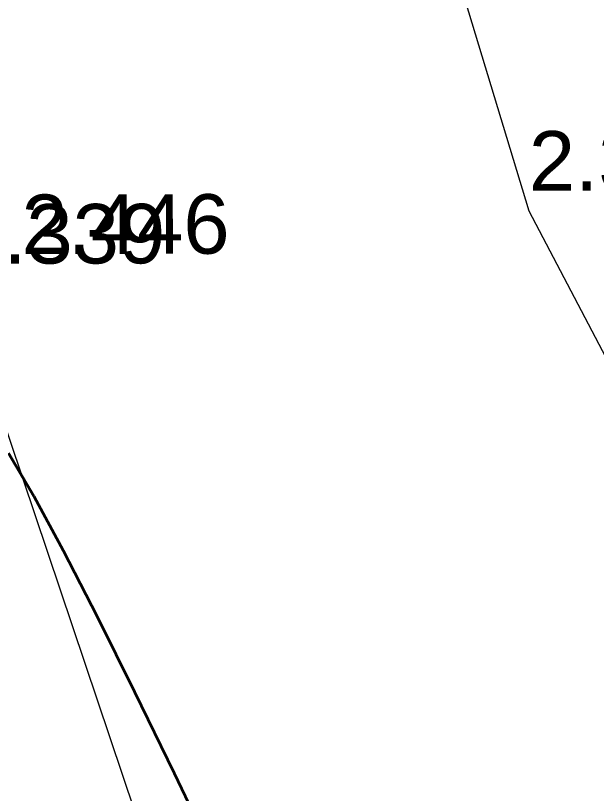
# Model space of a CAD drawing. Header units: millimetres. Extents: x 563604 to 809435, y 2337 to 1331933.
# Drawn here: x 735956 to 741811, y 1256821 to 1264665 of the extents above; entities that cross this region are included whole.
import ezdxf

# ---------------------------------------------------------------- set-up
doc = ezdxf.new("R2010")
doc.units = ezdxf.units.MM
for name, color, linetype, lineweight in [('A-ANNO-DIMS', 211, 'Continuous', 9), ('A-ANNO-DIMS-340', 211, 'Continuous', 9), ('CD TAI', 7, 'Continuous', 9), ('DM CAI-1', 9, 'Continuous', 35), ('MEP DUONG NHUA-1', 253, 'Continuous', 9), ('NCV_TKCS_HIEN TRANG_251226_dwg-1', 253, 'Continuous', 9)]:
    doc.layers.add(name, color=color, linetype=linetype, lineweight=lineweight)
doc.styles.add('Arial', font='arial_0.ttf', dxfattribs={"height": 600.128024})
doc.styles.add('Arial_2', font='arial_0.ttf', dxfattribs={"width": 0.9, "height": 1360})
doc.dimstyles.new('1_Dim_chi_tiet_khu_đất_1', dxfattribs={"dimscale": 304.8, "dimtxt": 1387.552784, "dimasz": 1.338583, "dimexe": 1.115486, "dimexo": 0.0625, "dimgap": 0.111549, "dimtad": 1, "dimdec": 0, "dimrnd": 5, "dimzin": 0, "dimdsep": 46, "dimtxsty": 'Arial_2', "dimblk1": 'OBLIQUE', "dimblk2": 'OBLIQUE', "dimsah": 1, "dimcen": 0.09, "dimdle": 1.115486, "dimazin": 0, "dimtfac": 1, "dimtdec": 4, "dimtix": 1, "dimtmove": 0, "dimatfit": 3, "dimfxl": 3.346457, "dimfxlon": 1, "dimtvp": 1, "dimtolj": 1, "dimtzin": 0, "dimarcsym": 2})

# ---------------------------------------------------------------- blocks, each defined once
blk = doc.blocks.new('NCV_TKCS_HIEN TRANG_251226_dwg-1595164-TỔNG THỂ_HIỆN TRẠNG KHU ĐẤT')
at = {"layer": 'DM CAI-1', "flags": 128}
blk.add_lwpolyline([(735885.6, 1260253.7), (736140.2, 1259817.7), (736437.1, 1259269.6), (736778.6, 1258603.8), (737154.9, 1257844.9), (737553.1, 1257024.7), (737960.6, 1256175.3)], dxfattribs=at)
at = {"layer": 'MEP DUONG NHUA-1', "flags": 128}
for points in [[(716231.5, 1321591.7), (717133.5, 1319975.5), (720696.1, 1309813.7), (723366.6, 1301357.1), (725670.4, 1294397), (733749.3, 1266649), (735367.7, 1261954.8), (739458.1, 1249812.8), (743658, 1235750.6), (749920.1, 1214169.6), (754437.4, 1199109), (756928.6, 1191184.1), (760666.8, 1178214.1), (762672.6, 1171661.4), (768012.8, 1151455.6)], [(748019, 1257678.9), (742780.6, 1260121.8), (741944, 1261150.1), (741131.2, 1262692.5), (739384.3, 1268459.6), (738344.7, 1271576.9), (741594.5, 1278731.4)]]:
    blk.add_lwpolyline(points, dxfattribs=at)
at = {"layer": 'CD TAI', "char_height": 600.13, "width": 2512.823, "attachment_point": 1, "rotation": 0.13459, "line_spacing_factor": 0.941778, "style": 'Arial'}
for s, insert in [('2.382', (741129.3, 1263499.8)), ('2.446', (736014.7, 1262859.7)), ('2.339', (735365.8, 1262762.1))]:
    blk.add_mtext(s, dxfattribs=dict(at, insert=insert))
blk = doc.blocks.new('DIMBLOCK1-TỔNG THỂ_HIỆN TRẠNG KHU ĐẤT')
at = {"layer": 'A-ANNO-DIMS-340'}
for p, q in [((741408.5, 1206190.7), (721160, 1273417.7)), ((720281.4, 1272798), (721583.6, 1273190.2)), ((721258.1, 1273092.1), (720281.4, 1272798)), ((740333.8, 1206222.1), (741636, 1206614.3)), ((741310.4, 1206516.3), (740333.8, 1206222.1))]:
    blk.add_line(p, q, dxfattribs=at)
at = {"layer": 'A-ANNO-DIMS-340', "lineweight": 25}
for p, q in [((721258.1, 1273092.1), (721003.9, 1273228.6)), ((721258.1, 1273092.1), (721512.3, 1272955.6)), ((741310.4, 1206516.3), (741056.3, 1206652.8)), ((741310.4, 1206516.3), (741564.6, 1206379.8))]:
    blk.add_line(p, q, dxfattribs=at)
at = {"layer": 'A-ANNO-DIMS-340', "color": 0, "insert": (732330.2, 1242571.6), "char_height": 1360, "width": 5635.599, "attachment_point": 1, "rotation": 286.76208, "line_spacing_factor": 0.941778, "style": 'Arial_2'}
blk.add_mtext('69530', dxfattribs=at)
blk = doc.blocks.new('_Oblique')
at = {"color": 0, "linetype": 'ByBlock', "lineweight": -2}
blk.add_line((-0.5, -0.5), (0.5, 0.5), dxfattribs=at)

msp = doc.modelspace()

# ---------------------------------------------------------------- block references
at = {"layer": 'NCV_TKCS_HIEN TRANG_251226_dwg-1'}
msp.add_blockref('NCV_TKCS_HIEN TRANG_251226_dwg-1595164-TỔNG THỂ_HIỆN TRẠNG KHU ĐẤT', (0, 0), dxfattribs=at)

# ---------------------------------------------------------------- dimensions: what is measured, and where the dimension line sits
at = {"layer": 'A-ANNO-DIMS'}
dim = msp.add_linear_dim(base=(721258.1, 1273092.1), p1=(740333.8, 1206222.1), p2=(720281.4, 1272798), angle=286.76208, dimstyle='1_Dim_chi_tiet_khu_đất_1', override={"dimpost": '<>', "dimfxl": 69530.142663}, dxfattribs=at)
dim.commit()
dim.dimension.update_dxf_attribs({"geometry": 'DIMBLOCK1-TỔNG THỂ_HIỆN TRẠNG KHU ĐẤT', "text_midpoint": (731982.1, 1240014.4)})

doc.saveas('drawing.dxf')
